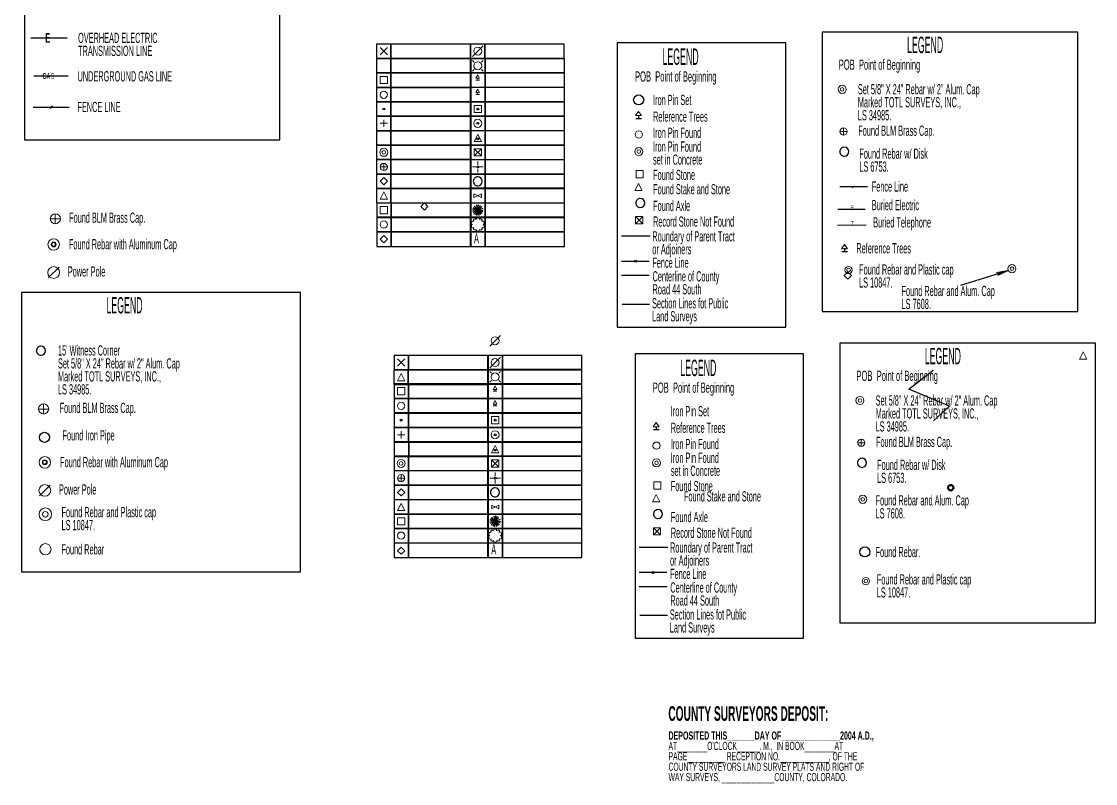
# Model space of a CAD drawing. Extents: x 2835785 to 2851632, y 1243954 to 1251877.
# Drawn here: x 2845659.8 to 2846016.8, y 1246788.4 to 1247041.6 of the extents above; entities that cross this region are included whole.
import ezdxf

# ---------------------------------------------------------------- set-up
doc = ezdxf.new("R2010")
doc.units = 0
doc.header["$MEASUREMENT"] = 0
for name, pattern in [('BuriedElec3', [274.608061, 112.852629, -48.902802, 112.852629]), ('BuriedTel4', [287.119076, 117.994142, -51.130791, 117.994142]), ('Centerline1', [278.409202, 123.737423, -12.373745, 6.186871, -12.373739, 123.737423]), ('Centerline2', [278.379088, 123.724039, -12.372407, 6.186202, -12.372401, 123.724039]), ('Electric1', [362.022015, 108.606609, -108.606609, 108.606609, -36.202189]), ('Fence Rail5', [275.939556, 110.375821, -55.187915, 110.375821]), ('Fence Rail7', [362.013121, 144.805246, -72.402629, 144.805246]), ('Gas Line1', [340.618856, 63.866037, -149.020745, 63.866037, -63.866037]), ('Long Dash1', [284.862527, 94.954176, -47.477088, 94.954176, -47.477088]), ('Long Dash2', [284.883347, 94.961116, -47.480558, 94.961116, -47.480558])]:
    doc.linetypes.add(name, pattern=pattern)
for name, color, linetype, true_color in [('Layout', 5, 'Continuous', 0x0000ff), ('Lot_Line', 3, 'Continuous', 0x00ff00), ('Text', 5, 'Continuous', 0x0000ff)]:
    doc.layers.add(name, color=color, linetype=linetype, true_color=true_color)
doc.styles.add('Arial10', font='arialbd.ttf', dxfattribs={"width": 0.415929, "height": 2.448333})
doc.styles.add('Arial11', font='arialbd.ttf', dxfattribs={"width": 0.416099, "height": 4.161667})
doc.styles.add('Arial2', font='arialbd.ttf', dxfattribs={"width": 0.38379, "height": 6.21})
doc.styles.add('Arial3', font='arialbd.ttf', dxfattribs={"width": 0.384244, "height": 3.448333})

msp = doc.modelspace()

# ---------------------------------------------------------------- linework, layer by layer
at = {"layer": 'Layout', "color": 18, "linetype": 'ByBlock', "lineweight": 0, "ltscale": 30, "true_color": 0x000000}
for p, q in [((2845779.05, 1247032.95), (2845781.45, 1247030.55)), ((2845781.45, 1247032.95), (2845779.05, 1247030.55)), ((2845813.3, 1247033.55), (2845809.7, 1247029.95)), ((2845810.3, 1247028.07), (2845809.7, 1247028.67)), ((2845810.3, 1247028.07), (2845809.7, 1247028.67)), ((2845810.3, 1247025.67), (2845809.7, 1247025.08)), ((2845812.7, 1247028.07), (2845813.3, 1247028.67)), ((2845812.7, 1247025.67), (2845813.3, 1247025.08)), ((2845779.05, 1247023.32), (2845781.45, 1247023.32)), ((2845779.05, 1247023.32), (2845779.05, 1247020.93)), ((2845781.45, 1247023.32), (2845781.45, 1247020.93)), ((2845811.5, 1247022.1), (2845810.9, 1247022.1)), ((2845811.5, 1247022.7), (2845811.5, 1247022.1)), ((2845812.1, 1247022.1), (2845811.5, 1247022.1)), ((2845779.05, 1247020.93), (2845781.45, 1247020.93)), ((2845810.9, 1247017.35), (2845811.5, 1247017.35)), ((2845811.5, 1247017.95), (2845811.5, 1247017.35)), ((2845812.1, 1247017.35), (2845811.5, 1247017.35)), ((2845780.25, 1247008.95), (2845780.25, 1247006.55)), ((2845779.05, 1247007.75), (2845781.45, 1247007.75)), ((2845931.89, 1247005.02), (2845934.29, 1247005.02)), ((2845933.09, 1247006.22), (2845933.09, 1247003.82)), ((2845810.3, 1246999.32), (2845812.7, 1246996.92)), ((2845812.7, 1246999.32), (2845810.3, 1246996.92)), ((2845780.25, 1246994.45), (2845780.25, 1246992.05)), ((2845811.5, 1246995.05), (2845811.5, 1246993.85)), ((2845779.05, 1246993.25), (2845781.45, 1246993.25)), ((2845810.9, 1246993.25), (2845809.7, 1246993.25)), ((2845811.5, 1246992.65), (2845811.5, 1246991.45)), ((2845812.1, 1246993.25), (2845813.3, 1246993.25)), ((2845810.22, 1246983.11), (2845810.22, 1246984.31)), ((2845810.3, 1246984.35), (2845812.7, 1246983.15)), ((2845812.7, 1246984.35), (2845810.3, 1246983.15)), ((2845812.7, 1246983.15), (2845812.7, 1246984.35)), ((2845866.37, 1246976.77), (2845863.97, 1246974.37)), ((2845863.98, 1246976.77), (2845866.38, 1246974.37)), ((2845819.05, 1246937.3), (2845815.45, 1246933.7)), ((2845784.8, 1246929.45), (2845787.2, 1246927.05)), ((2845787.2, 1246929.45), (2845784.8, 1246927.05)), ((2845819.05, 1246930.05), (2845815.45, 1246926.45)), ((2846012.75, 1246931.83), (2846011.55, 1246929.42)), ((2846011.55, 1246929.42), (2846013.95, 1246929.42)), ((2846013.95, 1246929.42), (2846012.75, 1246931.83)), ((2845786, 1246924.58), (2845784.8, 1246922.17)), ((2845784.8, 1246922.17), (2845787.2, 1246922.17)), ((2845787.2, 1246922.17), (2845786, 1246924.58)), ((2845816.05, 1246924.7), (2845815.45, 1246925.3)), ((2845816.05, 1246924.7), (2845815.45, 1246925.3)), ((2845816.05, 1246922.3), (2845815.45, 1246921.7)), ((2845818.45, 1246924.7), (2845819.05, 1246925.3)), ((2845818.45, 1246922.3), (2845819.05, 1246921.7)), ((2845784.8, 1246919.95), (2845787.2, 1246919.95)), ((2845784.8, 1246919.95), (2845784.8, 1246917.55)), ((2845787.2, 1246919.95), (2845787.2, 1246917.55)), ((2845817.25, 1246918.73), (2845816.65, 1246918.73)), ((2845817.25, 1246919.33), (2845817.25, 1246918.73)), ((2845817.85, 1246918.73), (2845817.25, 1246918.73)), ((2845784.8, 1246917.55), (2845787.2, 1246917.55)), ((2845816.65, 1246913.85), (2845817.25, 1246913.85)), ((2845817.25, 1246914.45), (2845817.25, 1246913.85)), ((2845817.85, 1246913.85), (2845817.25, 1246913.85)), ((2845784.8, 1246904.25), (2845787.2, 1246904.25)), ((2845786, 1246905.45), (2845786, 1246903.05)), ((2845937.79, 1246901.61), (2845940.19, 1246901.62)), ((2845938.99, 1246902.82), (2845938.99, 1246900.41)), ((2845816.05, 1246895.95), (2845818.45, 1246893.55)), ((2845818.45, 1246895.95), (2845816.05, 1246893.55)), ((2845786, 1246891.08), (2845786, 1246888.68)), ((2845817.25, 1246891.67), (2845817.25, 1246890.48)), ((2845784.8, 1246889.87), (2845787.2, 1246889.87)), ((2845816.65, 1246889.87), (2845815.45, 1246889.87)), ((2845817.25, 1246889.27), (2845817.25, 1246888.08)), ((2845817.85, 1246889.87), (2845819.05, 1246889.87)), ((2845816.05, 1246880.85), (2845818.45, 1246879.65)), ((2845818.45, 1246880.85), (2845816.05, 1246879.65)), ((2845816.12, 1246879.7), (2845816.12, 1246880.9)), ((2845818.45, 1246879.65), (2845818.45, 1246880.85)), ((2845869.87, 1246873.37), (2845872.27, 1246870.97)), ((2845872.27, 1246873.37), (2845869.87, 1246870.97))]:
    msp.add_line(p, q, dxfattribs=at)
at = {"layer": 'Layout', "color": 5, "linetype": 'ByBlock', "lineweight": 25, "true_color": 0x0000ff}
for p, q in [((2845669.26, 1247012.66), (2845670.11, 1247013.51)), ((2845936.76, 1246986.94), (2845936.11, 1246986.29)), ((2845868.49, 1246961.89), (2845859.29, 1246961.89)), ((2845864.21, 1246962.21), (2845863.56, 1246961.56)), ((2845864.21, 1246961.56), (2845863.56, 1246962.21)), ((2845874.38, 1246858.48), (2845865.18, 1246858.48)), ((2845870.11, 1246858.81), (2845869.46, 1246858.16)), ((2845870.11, 1246858.16), (2845869.46, 1246858.81))]:
    msp.add_line(p, q, dxfattribs=at)
at = {"layer": 'Layout', "color": 5, "linetype": 'ByBlock', "ltscale": 30, "true_color": 0x0000ff}
for p, q in [((2845864.01, 1247009.38), (2845865.9, 1247009.38)), ((2845864.01, 1247009.38), (2845865.9, 1247009.38)), ((2845864.92, 1247010.46), (2845864.92, 1247009.37)), ((2845864.92, 1247010.46), (2845864.92, 1247009.37)), ((2845932.48, 1246965.14), (2845934.37, 1246965.14)), ((2845932.48, 1246965.14), (2845934.37, 1246965.14)), ((2845933.39, 1246966.22), (2845933.39, 1246965.14)), ((2845933.39, 1246966.22), (2845933.39, 1246965.14)), ((2845987.62, 1246958.76), (2845979.77, 1246956.29)), ((2845987.62, 1246958.76), (2845983.93, 1246958.11)), ((2845987.62, 1246958.76), (2845984.22, 1246957.18)), ((2845979.77, 1246956.29), (2845971.91, 1246953.82)), ((2845859.46, 1246947.71), (2845868.63, 1246947.71)), ((2845954.75, 1246919.38), (2845962.86, 1246925.73)), ((2845968.3, 1246913.73), (2845954.75, 1246919.38)), ((2845962.97, 1246908.88), (2845968.3, 1246913.73)), ((2845869.9, 1246905.98), (2845871.8, 1246905.98)), ((2845869.9, 1246905.98), (2845871.8, 1246905.98)), ((2845870.82, 1246907.05), (2845870.82, 1246905.97)), ((2845870.82, 1246907.05), (2845870.82, 1246905.97)), ((2845865.35, 1246844.31), (2845874.53, 1246844.31))]:
    msp.add_line(p, q, dxfattribs=at)
at = {"layer": 'Layout', "color": 18, "linetype": 'ByBlock', "ltscale": 30, "true_color": 0x000000}
for p, q in [((2845813.2, 1246978.37), (2845809.74, 1246979.24)), ((2845813.17, 1246979.5), (2845809.89, 1246978.17)), ((2845809.96, 1246979.8), (2845812.96, 1246977.84)), ((2845810.22, 1246977.59), (2845812.8, 1246980.09)), ((2845812.48, 1246977.4), (2845810.45, 1246980.3)), ((2845812.24, 1246980.48), (2845810.77, 1246977.24)), ((2845811.11, 1246980.61), (2845811.84, 1246977.1)), ((2845811.27, 1246977.09), (2845811.71, 1246980.66)), ((2845809.71, 1246978.66), (2845813.29, 1246978.92)), ((2845818.95, 1246875), (2845815.49, 1246875.86)), ((2845818.92, 1246876.13), (2845815.64, 1246874.79)), ((2845815.71, 1246876.43), (2845818.71, 1246874.47)), ((2845815.97, 1246874.22), (2845818.55, 1246876.72)), ((2845818.23, 1246874.02), (2845816.2, 1246876.93)), ((2845817.99, 1246877.1), (2845816.52, 1246873.86)), ((2845816.86, 1246877.24), (2845817.59, 1246873.73)), ((2845817.02, 1246873.72), (2845817.46, 1246877.28)), ((2845815.46, 1246875.28), (2845819.04, 1246875.54))]:
    msp.add_line(p, q, dxfattribs=at)
at = {"layer": 'Layout', "color": 18, "linetype": 'ByBlock', "lineweight": 20, "ltscale": 30, "true_color": 0x000000}
for p, q in [((2845669.37, 1246975.96), (2845672.68, 1246976)), ((2845671.05, 1246977.67), (2845671.05, 1246974.44)), ((2845672.33, 1246959.97), (2845668.73, 1246956.37)), ((2845665.48, 1246912.76), (2845668.79, 1246912.8)), ((2845667.15, 1246914.47), (2845667.15, 1246911.24)), ((2845669.38, 1246887.56), (2845665.78, 1246883.95))]:
    msp.add_line(p, q, dxfattribs=at)
at = {"layer": 'Layout', "color": 5, "linetype": 'ByBlock', "lineweight": 25, "ltscale": 30, "true_color": 0x0000ff}
for points in [[(2845660.78, 1247002.31), (2845745.74, 1247002.31), (2845745.74, 1247149.08), (2845660.78, 1247149.08), (2845660.78, 1247002.31)], [(2845925.96, 1246945.22), (2846010.94, 1246945.22), (2846010.94, 1247038.09), (2845925.96, 1247038.09), (2845925.96, 1246945.22)], [(2845857.88, 1246940.05), (2845913.85, 1246940.05), (2845913.85, 1247034.53), (2845857.88, 1247034.53), (2845857.88, 1246940.05)], [(2845857.88, 1246940.05), (2845913.85, 1246940.05), (2845913.85, 1247034.53), (2845857.88, 1247034.53), (2845857.88, 1246940.05)], [(2845659.82, 1246858.69), (2845752.59, 1246858.69), (2845752.59, 1246951.56), (2845659.82, 1246951.56), (2845659.82, 1246858.69)], [(2845931.86, 1246841.81), (2846016.84, 1246841.81), (2846016.84, 1246934.68), (2845931.86, 1246934.68), (2845931.86, 1246841.81)], [(2845863.78, 1246836.65), (2845919.75, 1246836.65), (2845919.75, 1246931.12), (2845863.78, 1246931.12), (2845863.78, 1246836.65)], [(2845863.78, 1246836.65), (2845919.75, 1246836.65), (2845919.75, 1246931.12), (2845863.78, 1246931.12), (2845863.78, 1246836.65)]]:
    msp.add_lwpolyline(points, dxfattribs=at)
at = {"layer": 'Layout', "color": 5, "linetype": 'Electric1', "lineweight": 25, "ltscale": 30, "true_color": 0x0000ff}
msp.add_lwpolyline([(2845662.93, 1247036.2), (2845674.99, 1247036.2)], dxfattribs=at)
at = {"layer": 'Layout', "color": 5, "linetype": 'ByBlock', "ltscale": 30, "true_color": 0x0000ff}
for points in [[(2845777.83, 1247029.29), (2845782.63, 1247029.29), (2845782.63, 1247034.09), (2845777.83, 1247034.09), (2845777.83, 1247029.29)], [(2845782.63, 1247029.29), (2845809.03, 1247029.29), (2845809.03, 1247034.09), (2845782.63, 1247034.09), (2845782.63, 1247029.29)], [(2845809.03, 1247029.3), (2845813.83, 1247029.3), (2845813.83, 1247034.1), (2845809.03, 1247034.1), (2845809.03, 1247029.3)], [(2845813.83, 1247029.29), (2845840.23, 1247029.29), (2845840.23, 1247034.09), (2845813.83, 1247034.09), (2845813.83, 1247029.29)], [(2845777.83, 1247024.5), (2845782.63, 1247024.5), (2845782.63, 1247029.3), (2845777.83, 1247029.3), (2845777.83, 1247024.5)], [(2845782.63, 1247024.5), (2845809.03, 1247024.5), (2845809.03, 1247029.3), (2845782.63, 1247029.3), (2845782.63, 1247024.5)], [(2845809.15, 1247024.47), (2845813.95, 1247024.47), (2845813.95, 1247029.27), (2845809.15, 1247029.27), (2845809.15, 1247024.47)], [(2845813.95, 1247024.47), (2845840.35, 1247024.47), (2845840.35, 1247029.27), (2845813.95, 1247029.27), (2845813.95, 1247024.47)], [(2845777.83, 1247019.7), (2845782.63, 1247019.7), (2845782.63, 1247024.5), (2845777.83, 1247024.5), (2845777.83, 1247019.7)], [(2845782.63, 1247019.7), (2845809.03, 1247019.7), (2845809.03, 1247024.5), (2845782.63, 1247024.5), (2845782.63, 1247019.7)], [(2845809.15, 1247019.72), (2845813.95, 1247019.72), (2845813.95, 1247024.52), (2845809.15, 1247024.52), (2845809.15, 1247019.72)], [(2845813.95, 1247019.72), (2845840.35, 1247019.72), (2845840.35, 1247024.52), (2845813.95, 1247024.52), (2845813.95, 1247019.72)], [(2845777.83, 1247014.9), (2845782.63, 1247014.9), (2845782.63, 1247019.7), (2845777.83, 1247019.7), (2845777.83, 1247014.9)], [(2845782.63, 1247014.89), (2845809.03, 1247014.89), (2845809.03, 1247019.69), (2845782.63, 1247019.69), (2845782.63, 1247014.89)], [(2845809.15, 1247014.85), (2845813.95, 1247014.85), (2845813.95, 1247019.65), (2845809.15, 1247019.65), (2845809.15, 1247014.85)], [(2845813.95, 1247014.85), (2845840.35, 1247014.85), (2845840.35, 1247019.65), (2845813.95, 1247019.65), (2845813.95, 1247014.85)], [(2845777.83, 1247010.09), (2845782.63, 1247010.09), (2845782.63, 1247014.89), (2845777.83, 1247014.89), (2845777.83, 1247010.09)], [(2845782.63, 1247010.1), (2845809.03, 1247010.1), (2845809.03, 1247014.9), (2845782.63, 1247014.9), (2845782.63, 1247010.1)], [(2845809.15, 1247010.1), (2845813.95, 1247010.1), (2845813.95, 1247014.9), (2845809.15, 1247014.9), (2845809.15, 1247010.1)], [(2845813.95, 1247010.1), (2845840.35, 1247010.1), (2845840.35, 1247014.9), (2845813.95, 1247014.9), (2845813.95, 1247010.1)], [(2845777.83, 1247005.29), (2845782.63, 1247005.29), (2845782.63, 1247010.09), (2845777.83, 1247010.09), (2845777.83, 1247005.29)], [(2845782.63, 1247005.3), (2845809.03, 1247005.3), (2845809.03, 1247010.1), (2845782.63, 1247010.1), (2845782.63, 1247005.3)], [(2845809.15, 1247005.35), (2845813.95, 1247005.35), (2845813.95, 1247010.15), (2845809.15, 1247010.15), (2845809.15, 1247005.35)], [(2845813.95, 1247005.35), (2845840.35, 1247005.35), (2845840.35, 1247010.15), (2845813.95, 1247010.15), (2845813.95, 1247005.35)], [(2845777.83, 1247000.5), (2845782.63, 1247000.5), (2845782.63, 1247005.3), (2845777.83, 1247005.3), (2845777.83, 1247000.5)], [(2845782.63, 1247000.49), (2845809.03, 1247000.49), (2845809.03, 1247005.29), (2845782.63, 1247005.29), (2845782.63, 1247000.49)], [(2845809.15, 1247000.47), (2845813.95, 1247000.47), (2845813.95, 1247005.27), (2845809.15, 1247005.27), (2845809.15, 1247000.47)], [(2845813.95, 1247000.47), (2845840.35, 1247000.47), (2845840.35, 1247005.27), (2845813.95, 1247005.27), (2845813.95, 1247000.47)], [(2845777.83, 1246995.69), (2845782.63, 1246995.69), (2845782.63, 1247000.49), (2845777.83, 1247000.49), (2845777.83, 1246995.69)], [(2845782.63, 1246995.69), (2845809.03, 1246995.69), (2845809.03, 1247000.49), (2845782.63, 1247000.49), (2845782.63, 1246995.69)], [(2845809.15, 1246995.72), (2845813.95, 1246995.72), (2845813.95, 1247000.52), (2845809.15, 1247000.52), (2845809.15, 1246995.72)], [(2845813.95, 1246995.72), (2845840.35, 1246995.72), (2845840.35, 1247000.52), (2845813.95, 1247000.52), (2845813.95, 1246995.72)], [(2845777.83, 1246990.89), (2845782.63, 1246990.89), (2845782.63, 1246995.69), (2845777.83, 1246995.69), (2845777.83, 1246990.89)], [(2845782.63, 1246990.89), (2845809.03, 1246990.89), (2845809.03, 1246995.69), (2845782.63, 1246995.69), (2845782.63, 1246990.89)], [(2845809.15, 1246990.85), (2845813.95, 1246990.85), (2845813.95, 1246995.65), (2845809.15, 1246995.65), (2845809.15, 1246990.85)], [(2845813.95, 1246990.85), (2845840.35, 1246990.85), (2845840.35, 1246995.65), (2845813.95, 1246995.65), (2845813.95, 1246990.85)], [(2845777.83, 1246986.1), (2845782.63, 1246986.1), (2845782.63, 1246990.9), (2845777.83, 1246990.9), (2845777.83, 1246986.1)], [(2845782.63, 1246986.09), (2845809.03, 1246986.09), (2845809.03, 1246990.89), (2845782.63, 1246990.89), (2845782.63, 1246986.09)], [(2845809.15, 1246986.1), (2845813.95, 1246986.1), (2845813.95, 1246990.9), (2845809.15, 1246990.9), (2845809.15, 1246986.1)], [(2845813.95, 1246986.1), (2845840.35, 1246986.1), (2845840.35, 1246990.9), (2845813.95, 1246990.9), (2845813.95, 1246986.1)], [(2845777.83, 1246981.3), (2845782.63, 1246981.3), (2845782.63, 1246986.1), (2845777.83, 1246986.1), (2845777.83, 1246981.3)], [(2845782.63, 1246981.29), (2845809.03, 1246981.29), (2845809.03, 1246986.09), (2845782.63, 1246986.09), (2845782.63, 1246981.29)], [(2845809.15, 1246981.35), (2845813.95, 1246981.35), (2845813.95, 1246986.15), (2845809.15, 1246986.15), (2845809.15, 1246981.35)], [(2845813.95, 1246981.35), (2845840.35, 1246981.35), (2845840.35, 1246986.15), (2845813.95, 1246986.15), (2845813.95, 1246981.35)], [(2845777.9, 1246976.47), (2845782.7, 1246976.47), (2845782.7, 1246981.27), (2845777.9, 1246981.27), (2845777.9, 1246976.47)], [(2845782.7, 1246976.47), (2845809.1, 1246976.47), (2845809.1, 1246981.27), (2845782.7, 1246981.27), (2845782.7, 1246976.47)], [(2845809.15, 1246976.47), (2845813.95, 1246976.47), (2845813.95, 1246981.27), (2845809.15, 1246981.27), (2845809.15, 1246976.47)], [(2845813.95, 1246976.47), (2845840.35, 1246976.47), (2845840.35, 1246981.27), (2845813.95, 1246981.27), (2845813.95, 1246976.47)], [(2845777.9, 1246971.72), (2845782.7, 1246971.72), (2845782.7, 1246976.52), (2845777.9, 1246976.52), (2845777.9, 1246971.72)], [(2845782.7, 1246971.72), (2845809.1, 1246971.72), (2845809.1, 1246976.52), (2845782.7, 1246976.52), (2845782.7, 1246971.72)], [(2845809.15, 1246971.72), (2845813.95, 1246971.72), (2845813.95, 1246976.52), (2845809.15, 1246976.52), (2845809.15, 1246971.72)], [(2845813.95, 1246971.72), (2845840.35, 1246971.72), (2845840.35, 1246976.52), (2845813.95, 1246976.52), (2845813.95, 1246971.72)], [(2845777.9, 1246966.85), (2845782.7, 1246966.85), (2845782.7, 1246971.65), (2845777.9, 1246971.65), (2845777.9, 1246966.85)], [(2845782.7, 1246966.85), (2845809.1, 1246966.85), (2845809.1, 1246971.65), (2845782.7, 1246971.65), (2845782.7, 1246966.85)], [(2845809.15, 1246966.85), (2845813.95, 1246966.85), (2845813.95, 1246971.65), (2845809.15, 1246971.65), (2845809.15, 1246966.85)], [(2845813.95, 1246966.85), (2845840.35, 1246966.85), (2845840.35, 1246971.65), (2845813.95, 1246971.65), (2845813.95, 1246966.85)], [(2845783.65, 1246925.85), (2845788.45, 1246925.85), (2845788.45, 1246930.65), (2845783.65, 1246930.65), (2845783.65, 1246925.85)], [(2845788.45, 1246925.85), (2845814.85, 1246925.85), (2845814.85, 1246930.65), (2845788.45, 1246930.65), (2845788.45, 1246925.85)], [(2845814.9, 1246925.85), (2845819.7, 1246925.85), (2845819.7, 1246930.65), (2845814.9, 1246930.65), (2845814.9, 1246925.85)], [(2845819.7, 1246925.85), (2845846.1, 1246925.85), (2845846.1, 1246930.65), (2845819.7, 1246930.65), (2845819.7, 1246925.85)], [(2845783.59, 1246921.01), (2845788.39, 1246921.01), (2845788.39, 1246925.81), (2845783.59, 1246925.81), (2845783.59, 1246921.01)], [(2845788.39, 1246921.01), (2845814.79, 1246921.01), (2845814.79, 1246925.81), (2845788.39, 1246925.81), (2845788.39, 1246921.01)], [(2845814.9, 1246921.1), (2845819.7, 1246921.1), (2845819.7, 1246925.9), (2845814.9, 1246925.9), (2845814.9, 1246921.1)], [(2845819.7, 1246921.1), (2845846.1, 1246921.1), (2845846.1, 1246925.9), (2845819.7, 1246925.9), (2845819.7, 1246921.1)], [(2845783.65, 1246916.35), (2845788.45, 1246916.35), (2845788.45, 1246921.15), (2845783.65, 1246921.15), (2845783.65, 1246916.35)], [(2845788.45, 1246916.35), (2845814.85, 1246916.35), (2845814.85, 1246921.15), (2845788.45, 1246921.15), (2845788.45, 1246916.35)], [(2845814.9, 1246916.35), (2845819.7, 1246916.35), (2845819.7, 1246921.15), (2845814.9, 1246921.15), (2845814.9, 1246916.35)], [(2845819.7, 1246916.35), (2845846.1, 1246916.35), (2845846.1, 1246921.15), (2845819.7, 1246921.15), (2845819.7, 1246916.35)], [(2845783.65, 1246911.47), (2845788.45, 1246911.47), (2845788.45, 1246916.27), (2845783.65, 1246916.27), (2845783.65, 1246911.47)], [(2845788.45, 1246911.47), (2845814.85, 1246911.47), (2845814.85, 1246916.27), (2845788.45, 1246916.27), (2845788.45, 1246911.47)], [(2845814.9, 1246911.47), (2845819.7, 1246911.47), (2845819.7, 1246916.27), (2845814.9, 1246916.27), (2845814.9, 1246911.47)], [(2845819.7, 1246911.47), (2845846.1, 1246911.47), (2845846.1, 1246916.27), (2845819.7, 1246916.27), (2845819.7, 1246911.47)], [(2845783.65, 1246906.72), (2845788.45, 1246906.72), (2845788.45, 1246911.52), (2845783.65, 1246911.52), (2845783.65, 1246906.72)], [(2845788.45, 1246906.72), (2845814.85, 1246906.72), (2845814.85, 1246911.52), (2845788.45, 1246911.52), (2845788.45, 1246906.72)], [(2845814.9, 1246906.72), (2845819.7, 1246906.72), (2845819.7, 1246911.52), (2845814.9, 1246911.52), (2845814.9, 1246906.72)], [(2845819.7, 1246906.72), (2845846.1, 1246906.72), (2845846.1, 1246911.52), (2845819.7, 1246911.52), (2845819.7, 1246906.72)], [(2845783.65, 1246901.85), (2845788.45, 1246901.85), (2845788.45, 1246906.65), (2845783.65, 1246906.65), (2845783.65, 1246901.85)], [(2845788.45, 1246901.85), (2845814.85, 1246901.85), (2845814.85, 1246906.65), (2845788.45, 1246906.65), (2845788.45, 1246901.85)], [(2845814.9, 1246901.85), (2845819.7, 1246901.85), (2845819.7, 1246906.65), (2845814.9, 1246906.65), (2845814.9, 1246901.85)], [(2845819.7, 1246901.85), (2845846.1, 1246901.85), (2845846.1, 1246906.65), (2845819.7, 1246906.65), (2845819.7, 1246901.85)], [(2845783.73, 1246897.09), (2845788.53, 1246897.09), (2845788.53, 1246901.89), (2845783.73, 1246901.89), (2845783.73, 1246897.09)], [(2845788.53, 1246897.09), (2845814.93, 1246897.09), (2845814.93, 1246901.89), (2845788.53, 1246901.89), (2845788.53, 1246897.09)], [(2845814.9, 1246897.1), (2845819.7, 1246897.1), (2845819.7, 1246901.9), (2845814.9, 1246901.9), (2845814.9, 1246897.1)], [(2845819.7, 1246897.1), (2845846.1, 1246897.1), (2845846.1, 1246901.9), (2845819.7, 1246901.9), (2845819.7, 1246897.1)], [(2845783.65, 1246892.35), (2845788.45, 1246892.35), (2845788.45, 1246897.15), (2845783.65, 1246897.15), (2845783.65, 1246892.35)], [(2845788.45, 1246892.35), (2845814.85, 1246892.35), (2845814.85, 1246897.15), (2845788.45, 1246897.15), (2845788.45, 1246892.35)], [(2845814.9, 1246892.35), (2845819.7, 1246892.35), (2845819.7, 1246897.15), (2845814.9, 1246897.15), (2845814.9, 1246892.35)], [(2845819.7, 1246892.35), (2845846.1, 1246892.35), (2845846.1, 1246897.15), (2845819.7, 1246897.15), (2845819.7, 1246892.35)], [(2845783.65, 1246887.47), (2845788.45, 1246887.47), (2845788.45, 1246892.27), (2845783.65, 1246892.27), (2845783.65, 1246887.47)], [(2845788.45, 1246887.47), (2845814.85, 1246887.47), (2845814.85, 1246892.27), (2845788.45, 1246892.27), (2845788.45, 1246887.47)], [(2845814.9, 1246887.47), (2845819.7, 1246887.47), (2845819.7, 1246892.27), (2845814.9, 1246892.27), (2845814.9, 1246887.47)], [(2845819.7, 1246887.47), (2845846.1, 1246887.47), (2845846.1, 1246892.27), (2845819.7, 1246892.27), (2845819.7, 1246887.47)], [(2845783.65, 1246882.72), (2845788.45, 1246882.72), (2845788.45, 1246887.52), (2845783.65, 1246887.52), (2845783.65, 1246882.72)], [(2845788.45, 1246882.72), (2845814.85, 1246882.72), (2845814.85, 1246887.52), (2845788.45, 1246887.52), (2845788.45, 1246882.72)], [(2845814.9, 1246882.72), (2845819.7, 1246882.72), (2845819.7, 1246887.52), (2845814.9, 1246887.52), (2845814.9, 1246882.72)], [(2845819.7, 1246882.72), (2845846.1, 1246882.72), (2845846.1, 1246887.52), (2845819.7, 1246887.52), (2845819.7, 1246882.72)], [(2845783.65, 1246877.85), (2845788.45, 1246877.85), (2845788.45, 1246882.65), (2845783.65, 1246882.65), (2845783.65, 1246877.85)], [(2845788.45, 1246877.85), (2845814.85, 1246877.85), (2845814.85, 1246882.65), (2845788.45, 1246882.65), (2845788.45, 1246877.85)], [(2845814.9, 1246877.85), (2845819.7, 1246877.85), (2845819.7, 1246882.65), (2845814.9, 1246882.65), (2845814.9, 1246877.85)], [(2845819.7, 1246877.85), (2845846.1, 1246877.85), (2845846.1, 1246882.65), (2845819.7, 1246882.65), (2845819.7, 1246877.85)], [(2845783.65, 1246873.1), (2845788.45, 1246873.1), (2845788.45, 1246877.9), (2845783.65, 1246877.9), (2845783.65, 1246873.1)], [(2845788.45, 1246873.1), (2845814.85, 1246873.1), (2845814.85, 1246877.9), (2845788.45, 1246877.9), (2845788.45, 1246873.1)], [(2845814.9, 1246873.1), (2845819.7, 1246873.1), (2845819.7, 1246877.9), (2845814.9, 1246877.9), (2845814.9, 1246873.1)], [(2845819.7, 1246873.1), (2845846.1, 1246873.1), (2845846.1, 1246877.9), (2845819.7, 1246877.9), (2845819.7, 1246873.1)], [(2845783.65, 1246868.35), (2845788.45, 1246868.35), (2845788.45, 1246873.15), (2845783.65, 1246873.15), (2845783.65, 1246868.35)], [(2845788.45, 1246868.35), (2845814.85, 1246868.35), (2845814.85, 1246873.15), (2845788.45, 1246873.15), (2845788.45, 1246868.35)], [(2845814.9, 1246868.35), (2845819.7, 1246868.35), (2845819.7, 1246873.15), (2845814.9, 1246873.15), (2845814.9, 1246868.35)], [(2845819.7, 1246868.35), (2845846.1, 1246868.35), (2845846.1, 1246873.15), (2845819.7, 1246873.15), (2845819.7, 1246868.35)], [(2845783.65, 1246863.47), (2845788.45, 1246863.47), (2845788.45, 1246868.27), (2845783.65, 1246868.27), (2845783.65, 1246863.47)], [(2845788.45, 1246863.47), (2845814.85, 1246863.47), (2845814.85, 1246868.27), (2845788.45, 1246868.27), (2845788.45, 1246863.47)], [(2845814.9, 1246863.47), (2845819.7, 1246863.47), (2845819.7, 1246868.27), (2845814.9, 1246868.27), (2845814.9, 1246863.47)], [(2845819.7, 1246863.47), (2845846.1, 1246863.47), (2845846.1, 1246868.27), (2845819.7, 1246868.27), (2845819.7, 1246863.47)]]:
    msp.add_lwpolyline(points, dxfattribs=at)
at = {"layer": 'Layout', "color": 5, "linetype": 'Gas Line1', "lineweight": 25, "ltscale": 30, "true_color": 0x0000ff}
msp.add_lwpolyline([(2845663.93, 1247023.48), (2845675.29, 1247023.55)], dxfattribs=at)
at = {"layer": 'Layout', "color": 18, "linetype": 'ByBlock', "lineweight": 0, "ltscale": 30, "true_color": 0x000000}
for points in [[(2845811.5, 1247023.9), (2845812.1, 1247022.7), (2845810.9, 1247022.7), (2845811.5, 1247023.9)], [(2845811.5, 1247019.15), (2845812.1, 1247017.95), (2845810.9, 1247017.95), (2845811.5, 1247019.15)], [(2845810.3, 1247013.7), (2845812.7, 1247013.7), (2845812.7, 1247011.3), (2845810.3, 1247011.3), (2845810.3, 1247013.7)], [(2845864.94, 1247011.72), (2845865.94, 1247010.3), (2845863.92, 1247010.3), (2845864.94, 1247011.72)], [(2845864.94, 1247011.72), (2845865.94, 1247010.3), (2845863.92, 1247010.3), (2845864.94, 1247011.72)], [(2845811.5, 1247004.08), (2845812.7, 1247001.67), (2845810.3, 1247001.67), (2845811.5, 1247004.08)], [(2845810.3, 1246999.32), (2845810.3, 1246996.92), (2845812.7, 1246996.92), (2845812.7, 1246999.32), (2845810.3, 1246999.32)], [(2845864.1, 1246992.03), (2845866.5, 1246992.03), (2845866.5, 1246989.63), (2845864.1, 1246989.63), (2845864.1, 1246992.03)], [(2845780.25, 1246989.7), (2845779.05, 1246988.5), (2845780.25, 1246987.3), (2845781.45, 1246988.5), (2845780.25, 1246989.7)], [(2845864.9, 1246987.8), (2845863.7, 1246985.4), (2845866.1, 1246985.4), (2845864.9, 1246987.8)], [(2845780.25, 1246984.95), (2845779.05, 1246982.55), (2845781.45, 1246982.55), (2845780.25, 1246984.95)], [(2845779.05, 1246980.07), (2845781.45, 1246980.07), (2845781.45, 1246977.67), (2845779.05, 1246977.67), (2845779.05, 1246980.07)], [(2845793.75, 1246981.33), (2845792.55, 1246980.13), (2845793.75, 1246978.92), (2845794.95, 1246980.13), (2845793.75, 1246981.33)], [(2845863.98, 1246976.77), (2845863.97, 1246974.37), (2845866.38, 1246974.37), (2845866.37, 1246976.77), (2845863.98, 1246976.77)], [(2845780.25, 1246970.45), (2845779.05, 1246969.25), (2845780.25, 1246968.05), (2845781.45, 1246969.25), (2845780.25, 1246970.45)], [(2845933.4, 1246967.5), (2845934.4, 1246966.07), (2845932.38, 1246966.08), (2845933.4, 1246967.5)], [(2845933.41, 1246967.48), (2845934.41, 1246966.06), (2845932.4, 1246966.06), (2845933.41, 1246967.48)], [(2845934.5, 1246958.33), (2845933.3, 1246957.13), (2845934.5, 1246955.92), (2845935.7, 1246957.13), (2845934.5, 1246958.33)], [(2845817.25, 1246920.52), (2845817.85, 1246919.33), (2845816.65, 1246919.33), (2845817.25, 1246920.52)], [(2845817.25, 1246915.65), (2845817.85, 1246914.45), (2845816.65, 1246914.45), (2845817.25, 1246915.65)], [(2845816.05, 1246910.32), (2845818.45, 1246910.32), (2845818.45, 1246907.93), (2845816.05, 1246907.93), (2845816.05, 1246910.32)], [(2845870.83, 1246908.32), (2845871.84, 1246906.89), (2845869.82, 1246906.89), (2845870.83, 1246908.32)], [(2845870.83, 1246908.32), (2845871.84, 1246906.89), (2845869.82, 1246906.89), (2845870.83, 1246908.32)], [(2845817.25, 1246900.7), (2845818.45, 1246898.3), (2845816.05, 1246898.3), (2845817.25, 1246900.7)], [(2845816.05, 1246895.95), (2845816.05, 1246893.55), (2845818.45, 1246893.55), (2845818.45, 1246895.95), (2845816.05, 1246895.95)], [(2845870, 1246888.62), (2845872.4, 1246888.62), (2845872.4, 1246886.22), (2845870, 1246886.22), (2845870, 1246888.62)], [(2845786, 1246886.33), (2845784.8, 1246885.12), (2845786, 1246883.92), (2845787.2, 1246885.12), (2845786, 1246886.33)], [(2845870.8, 1246884.4), (2845869.6, 1246882), (2845872, 1246882), (2845870.8, 1246884.4)], [(2845786, 1246881.45), (2845784.8, 1246879.05), (2845787.2, 1246879.05), (2845786, 1246881.45)], [(2845784.8, 1246876.7), (2845787.2, 1246876.7), (2845787.2, 1246874.3), (2845784.8, 1246874.3), (2845784.8, 1246876.7)], [(2845869.87, 1246873.37), (2845869.87, 1246870.97), (2845872.27, 1246870.97), (2845872.27, 1246873.37), (2845869.87, 1246873.37)], [(2845786, 1246866.95), (2845784.8, 1246865.75), (2845786, 1246864.55), (2845787.2, 1246865.75), (2845786, 1246866.95)]]:
    msp.add_lwpolyline(points, dxfattribs=at)
at = {"layer": 'Layout', "color": 5, "linetype": 'Fence Rail7', "lineweight": 25, "ltscale": 30, "true_color": 0x0000ff}
msp.add_lwpolyline([(2845663.65, 1247013.08), (2845675.72, 1247013.09)], dxfattribs=at)
at = {"layer": 'Layout', "color": 5, "linetype": 'Fence Rail5', "lineweight": 25, "ltscale": 30, "true_color": 0x0000ff}
msp.add_lwpolyline([(2845941.03, 1246986.61), (2845931.83, 1246986.61)], dxfattribs=at)
at = {"layer": 'Layout', "color": 5, "linetype": 'BuriedElec3', "lineweight": 25, "ltscale": 30, "true_color": 0x0000ff}
msp.add_lwpolyline([(2845931.15, 1246979.22), (2845940.3, 1246979.23)], dxfattribs=at)
at = {"layer": 'Layout', "color": 5, "linetype": 'BuriedTel4', "lineweight": 25, "ltscale": 30, "true_color": 0x0000ff}
msp.add_lwpolyline([(2845931.04, 1246973.89), (2845940.61, 1246974)], dxfattribs=at)
at = {"layer": 'Layout', "color": 5, "linetype": 'Long Dash1', "lineweight": 25, "ltscale": 30, "true_color": 0x0000ff}
msp.add_lwpolyline([(2845859.29, 1246970.34), (2845868.78, 1246970.34)], dxfattribs=at)
at = {"layer": 'Layout', "color": 5, "linetype": 'Centerline1', "lineweight": 25, "ltscale": 30, "true_color": 0x0000ff}
msp.add_lwpolyline([(2845859.24, 1246957.27), (2845868.52, 1246957.27)], dxfattribs=at)
at = {"layer": 'Layout', "color": 5, "linetype": 'Long Dash2', "lineweight": 25, "ltscale": 30, "true_color": 0x0000ff}
msp.add_lwpolyline([(2845865.18, 1246866.93), (2845874.68, 1246866.93)], dxfattribs=at)
at = {"layer": 'Layout', "color": 5, "linetype": 'Centerline2', "lineweight": 25, "ltscale": 30, "true_color": 0x0000ff}
msp.add_lwpolyline([(2845865.14, 1246853.87), (2845874.42, 1246853.87)], dxfattribs=at)
at = {"layer": 'Layout', "color": 18, "linetype": 'ByBlock', "lineweight": 0, "ltscale": 30, "true_color": 0x000000}
for centre, radius in [((2845811.5, 1247031.75), 1.34), ((2845811.5, 1247026.87), 1.34), ((2845932.63, 1247019.05), 1.34), ((2845932.63, 1247019.05), 0.6), ((2845780.25, 1247017.25), 1.2), ((2845811.5, 1247007.75), 1.34), ((2845865.03, 1247004.05), 1.2), ((2845865.03, 1247004.05), 1.2), ((2845933.09, 1247005.02), 1.2), ((2845780.25, 1246998.12), 1.34), ((2845780.25, 1246998.12), 0.6), ((2845865.02, 1246998.36), 1.34), ((2845865.02, 1246998.36), 1.34), ((2845865.02, 1246998.36), 0.6), ((2845865.02, 1246998.36), 0.6), ((2845780.25, 1246993.25), 1.2), ((2845780.25, 1246974.12), 1.2), ((2845670.54, 1246967.5), 0.812), ((2845670.49, 1246967.55), 0.6), ((2845934.75, 1246959), 1.2), ((2845934.75, 1246959), 0.6), ((2845989.06, 1246959.46), 1.34), ((2845989.06, 1246959.46), 1.34), ((2845989.06, 1246959.46), 0.6), ((2845989.06, 1246959.46), 0.6), ((2845817.25, 1246935.5), 1.34), ((2845817.25, 1246928.25), 1.34), ((2845817.25, 1246923.5), 1.34), ((2845786, 1246913.88), 1.2), ((2845938.53, 1246915.65), 1.34), ((2845938.53, 1246915.65), 0.6), ((2845817.25, 1246904.25), 1.34), ((2845870.93, 1246900.65), 1.2), ((2845870.93, 1246900.65), 1.2), ((2845938.99, 1246901.61), 1.2), ((2845667.59, 1246895.09), 0.812), ((2845667.54, 1246895.14), 0.6), ((2845786, 1246894.75), 1.34), ((2845786, 1246894.75), 0.6), ((2845870.91, 1246894.95), 1.34), ((2845870.91, 1246894.95), 1.34), ((2845870.91, 1246894.95), 0.6), ((2845870.91, 1246894.95), 0.6), ((2845786, 1246889.87), 1.2), ((2845939.48, 1246882.81), 1.34), ((2845939.48, 1246882.81), 1.34), ((2845939.48, 1246882.81), 0.6), ((2845939.48, 1246882.81), 0.6), ((2845786, 1246870.75), 1.2), ((2845667.76, 1246866.21), 1.88), ((2845940.5, 1246855.62), 1.2), ((2845940.5, 1246855.62), 0.6)]:
    msp.add_circle(centre, radius, dxfattribs=at)
at = {"layer": 'Layout', "color": 5, "linetype": 'ByBlock', "ltscale": 30, "true_color": 0x0000ff}
for centre, radius in [((2845864.98, 1247015.52), 1.67), ((2845864.98, 1247015.52), 1.67), ((2845780.25, 1247012.5), 0.3), ((2845811.51, 1247012.49), 0.3), ((2845811.51, 1247007.74), 0.3), ((2845811.51, 1247002.56), 0.3), ((2845811.51, 1246993.24), 0.3), ((2845786, 1246909.12), 0.3), ((2845817.26, 1246909.11), 0.3), ((2845667.47, 1246903.41), 1.67), ((2845667.47, 1246903.41), 1.67), ((2845817.26, 1246904.24), 0.3), ((2845817.26, 1246899.19), 0.3), ((2845817.26, 1246889.86), 0.3), ((2845940.16, 1246865.32), 1.67), ((2845940.16, 1246865.32), 1.67)]:
    msp.add_circle(centre, radius, dxfattribs=at)
at = {"layer": 'Layout', "color": 18, "linetype": 'ByBlock', "lineweight": 20, "ltscale": 30, "true_color": 0x000000}
for centre, radius in [((2845671.08, 1246976.04), 1.68), ((2845670.52, 1246967.49), 1.92), ((2845670.53, 1246958.17), 1.95), ((2845667.19, 1246912.84), 1.68), ((2845667.57, 1246895.08), 1.92), ((2845667.58, 1246885.76), 1.95), ((2845667.75, 1246877.84), 2.09), ((2845667.75, 1246877.84), 0.935)]:
    msp.add_circle(centre, radius, dxfattribs=at)
at = {"layer": 'Layout', "color": 18, "linetype": 'ByBlock', "lineweight": 50, "ltscale": 30, "true_color": 0x000000}
msp.add_circle((2845968.71, 1246886.67), 0.896, dxfattribs=at)
at = {"layer": 'Layout', "color": 5, "linetype": 'ByBlock', "ltscale": 30, "true_color": 0x0000ff}
for centre, start, end in [((2845933.33, 1246998.35), 90.0001, 180.0001), ((2845933.33, 1246998.35), 179.9998, 269.9999), ((2845933.33, 1246998.35), 0, 90), ((2845933.33, 1246998.35), 270.0001, 0.0001), ((2845811.5, 1246988.5), 90.0001, 180.0001), ((2845811.5, 1246988.5), 0, 90), ((2845811.5, 1246988.5), 179.9998, 269.9999), ((2845811.5, 1246988.5), 270.0001, 0.0001), ((2845865.53, 1246981.3), 90.0001, 180.0001), ((2845865.53, 1246981.3), 0, 90), ((2845865.53, 1246981.3), 179.9998, 269.9999), ((2845865.53, 1246981.3), 270.0001, 0.0001), ((2845666.29, 1246932.18), 90.0001, 180.0001), ((2845666.29, 1246932.18), 0, 90), ((2845666.29, 1246932.18), 179.9998, 269.9999), ((2845666.29, 1246932.18), 270.0001, 0.0001), ((2845939.22, 1246894.94), 90.0001, 180.0001), ((2845939.22, 1246894.94), 179.9998, 269.9999), ((2845939.22, 1246894.94), 0, 90), ((2845939.22, 1246894.94), 270.0001, 0.0001), ((2845817.25, 1246885.12), 90.0001, 180.0001), ((2845817.25, 1246885.12), 0, 90), ((2845817.25, 1246885.12), 179.9998, 269.9999), ((2845817.25, 1246885.12), 270.0001, 0.0001), ((2845871.43, 1246877.89), 90.0001, 180.0001), ((2845871.43, 1246877.89), 0, 90), ((2845871.43, 1246877.89), 179.9998, 269.9999), ((2845871.43, 1246877.89), 270.0001, 0.0001)]:
    msp.add_arc(centre, 1.5, start, end, dxfattribs=at)
at = {"layer": 'Layout', "color": 18, "linetype": 'ByBlock', "lineweight": 0, "ltscale": 30, "true_color": 0x000000}
for centre, radius, start, end in [((2845810.54, 1246975.5), 0.497, 34.8698, 214.8698), ((2845811.52, 1246975.78), 0.556, 0, 180), ((2845812.45, 1246975.48), 0.499, 326.3413, 143.1648), ((2845809.93, 1246974.66), 0.58, 71.0837, 251.0837), ((2845809.95, 1246973.57), 0.584, 110.0305, 290.0305), ((2845810.56, 1246972.75), 0.494, 144.8922, 324.8376), ((2845811.51, 1246972.46), 0.552, 180, 0), ((2845812.46, 1246972.75), 0.491, 215.2858, 34.2219), ((2845813.05, 1246973.57), 0.581, 250.7103, 70.7103), ((2845813.06, 1246974.66), 0.585, 289.16, 109.16), ((2845816.29, 1246872.12), 0.497, 34.8698, 214.8698), ((2845817.27, 1246872.41), 0.556, 0, 180), ((2845818.2, 1246872.11), 0.499, 326.3413, 143.1648), ((2845815.68, 1246871.28), 0.58, 71.0837, 251.0837), ((2845815.7, 1246870.2), 0.584, 110.0305, 290.0305), ((2845816.31, 1246869.37), 0.494, 144.8922, 324.8376), ((2845817.26, 1246869.09), 0.552, 180, 0), ((2845818.21, 1246869.37), 0.491, 215.2858, 34.2219), ((2845818.8, 1246870.2), 0.581, 250.7103, 70.7103), ((2845818.81, 1246871.28), 0.585, 289.16, 109.16)]:
    msp.add_arc(centre, radius, start, end, dxfattribs=at)

# ---------------------------------------------------------------- texts
at = {"layer": 'Layout', "color": 5, "true_color": 0x0000ff}
for s, height, rotation, style, width, p in [('E', 3.28, 0.005, 'Arial11', 0.535346, (2845667.75, 1247034.51)), ('G', 1.93, 0.3246, 'Arial10', 0.535214, (2845666.78, 1247022.51))]:
    msp.add_text(s, height=height, rotation=rotation, dxfattribs=dict(at, style=style, width=width)).set_placement(p)
at = {"layer": 'Layout'}
for s, height, width, p in [('OVERHEAD ELECTRIC ', 3.395, 0.493735, (2845678.64, 1247034.45)), ('LEGEND', 5.452, 0.400365, (2845954.21, 1247031.08)), ('TRANSMISSION LINE', 3.395, 0.493735, (2845678.64, 1247030.13)), ('LEGEND', 5.452, 0.400365, (2845872.91, 1247027.16)), ('UNDERGROUND GAS LINE', 3.395, 0.493735, (2845678.46, 1247021.68)), ('Set 5/8" X 24" Rebar w/ 2" Alum. Cap', 3.395, 0.493735, (2845937.84, 1247017.38)), ('FENCE LINE', 3.395, 0.493735, (2845678.42, 1247011.49)), ('Iron Pin Set', 3.395, 0.493735, (2845869.76, 1247013.82)), ('Marked TOTL SURVEYS, INC.,', 3.395, 0.493735, (2845937.84, 1247013.06)), ('Reference Trees', 3.395, 0.493735, (2845869.76, 1247008.28)), ('LS 34985.', 3.395, 0.493735, (2845937.84, 1247008.75)), ('Iron Pin Found', 3.395, 0.493735, (2845869.78, 1247002.91)), ('Found BLM Brass Cap.', 3.395, 0.493735, (2845937.98, 1247003.61)), ('Iron Pin Found', 3.395, 0.493735, (2845869.76, 1246998.32)), ('set in Concrete', 3.395, 0.493735, (2845869.76, 1246994.01)), ('Found Rebar w/ Disk', 3.395, 0.493735, (2845938.34, 1246995.98)), ('LS 6753.', 3.395, 0.493735, (2845938.34, 1246991.67)), ('Found Stone', 3.395, 0.493735, (2845869.77, 1246988.94)), ('Found Stake and Stone', 3.395, 0.493735, (2845869.77, 1246984.17)), ('Fence Line', 3.395, 0.493735, (2845942.47, 1246985.06)), ('Found Axle', 3.395, 0.493735, (2845869.77, 1246978.64)), ('Buried Electric', 3.395, 0.493735, (2845942.46, 1246978.89)), ('Found BLM Brass Cap.', 3.395, 0.493735, (2845675.65, 1246974.71)), ('Record Stone Not Found', 3.395, 0.493735, (2845869.77, 1246973.41)), ('Buried Telephone', 3.395, 0.493735, (2845942.93, 1246973.14)), ('Roundary of Parent Tract', 3.395, 0.493735, (2845869.52, 1246968.51)), ('Found Rebar with Aluminum Cap', 3.395, 0.493735, (2845675.59, 1246965.89)), ('or Adjoiners', 3.395, 0.493735, (2845869.52, 1246964.2)), ('Reference Trees', 3.395, 0.493735, (2845937.35, 1246964.54)), ('Fence Line', 3.395, 0.493735, (2845869.52, 1246959.76)), ('Power Pole', 3.395, 0.493735, (2845675.23, 1246956.81)), ('Centerline of County', 3.395, 0.493735, (2845869.59, 1246955.22)), ('Found Rebar and Plastic cap', 3.395, 0.493735, (2845938.24, 1246957.49)), ('Road 44 South', 3.395, 0.493735, (2845869.59, 1246950.9)), ('LS 10847.', 3.395, 0.493735, (2845938.24, 1246953.18)), ('Found Rebar and Alum. Cap', 3.395, 0.493735, (2845952.36, 1246950.35)), ('LEGEND', 5.452, 0.400365, (2845688.07, 1246944.56)), ('Section Lines fot Public', 3.395, 0.493735, (2845869.44, 1246946.25)), ('LS 7608.', 3.395, 0.493735, (2845952.36, 1246946.04)), ('Land Surveys', 3.395, 0.493735, (2845869.44, 1246941.94)), ("15' Witness Corner", 3.395, 0.493735, (2845671.95, 1246930.6)), ('LEGEND', 5.452, 0.400365, (2845960.1, 1246927.68)), ('Set 5/8" X 24" Rebar w/ 2" Alum. Cap', 3.395, 0.493735, (2845671.95, 1246926.29)), ('LEGEND', 5.452, 0.400365, (2845878.81, 1246923.75)), ('Marked TOTL SURVEYS, INC.,', 3.395, 0.493735, (2845671.95, 1246921.97)), ('LS 34985.', 3.395, 0.493735, (2845671.95, 1246917.66)), ('Found BLM Brass Cap.', 3.395, 0.493735, (2845672.51, 1246911.51)), ('Set 5/8" X 24" Rebar w/ 2" Alum. Cap', 3.395, 0.493735, (2845943.74, 1246913.97)), ('Iron Pin Set', 3.395, 0.493735, (2845875.66, 1246910.41)), ('Marked TOTL SURVEYS, INC.,', 3.395, 0.493735, (2845943.74, 1246909.66)), ('Reference Trees', 3.395, 0.493735, (2845875.66, 1246904.88)), ('LS 34985.', 3.395, 0.493735, (2845943.74, 1246905.35)), ('Found Iron Pipe', 3.395, 0.493735, (2845673.46, 1246902.38)), ('Iron Pin Found', 3.395, 0.493735, (2845875.67, 1246899.5)), ('Found BLM Brass Cap.', 3.395, 0.493735, (2845943.87, 1246900.21)), ('Iron Pin Found', 3.395, 0.493735, (2845875.66, 1246894.92)), ('Found Rebar with Aluminum Cap', 3.395, 0.493735, (2845672.64, 1246893.47)), ('set in Concrete', 3.395, 0.493735, (2845875.66, 1246890.61)), ('Found Rebar w/ Disk', 3.395, 0.493735, (2845944.23, 1246892.58)), ('LS 6753.', 3.395, 0.493735, (2845944.23, 1246888.26)), ('Power Pole', 3.395, 0.493735, (2845672.28, 1246884.39)), ('Found Stone', 3.395, 0.493735, (2845875.66, 1246885.53)), ('Found Stake and Stone', 3.395, 0.493735, (2845880.04, 1246882.1)), ('Found Rebar and Alum. Cap', 3.395, 0.493735, (2845943.74, 1246880.77)), ('Found Rebar and Plastic cap', 3.395, 0.493735, (2845673.14, 1246876.87)), ('LS 7608.', 3.395, 0.493735, (2845943.74, 1246876.46)), ('LS 10847.', 3.395, 0.493735, (2845673.14, 1246872.56)), ('Found Axle', 3.395, 0.493735, (2845875.67, 1246875.24)), ('Record Stone Not Found', 3.395, 0.493735, (2845875.67, 1246870.01)), ('Roundary of Parent Tract', 3.395, 0.493735, (2845875.42, 1246865.11)), ('Found Rebar', 3.395, 0.493735, (2845673.09, 1246864.5)), ('Found Rebar.', 3.395, 0.493735, (2845943.74, 1246863.61)), ('or Adjoiners', 3.395, 0.493735, (2845875.42, 1246860.79)), ('Fence Line', 3.395, 0.493735, (2845875.42, 1246856.36)), ('Found Rebar and Plastic cap', 3.395, 0.493735, (2845944.14, 1246854.51)), ('Centerline of County', 3.395, 0.493735, (2845875.49, 1246851.81)), ('Road 44 South', 3.395, 0.493735, (2845875.49, 1246847.5)), ('LS 10847.', 3.395, 0.493735, (2845944.14, 1246850.2)), ('Section Lines fot Public', 3.395, 0.493735, (2845875.34, 1246842.85)), ('Land Surveys', 3.395, 0.493735, (2845875.34, 1246838.54))]:
    msp.add_text(s, height=height, dxfattribs=dict(at, width=width)).set_placement(p)
at = {"layer": 'Layout', "color": 18, "true_color": 0x000000, "width": 0.535501}
for p in [(2845931.49, 1247025.55), (2845863.77, 1247021.62), (2845937.39, 1246922.15), (2845869.67, 1246918.22)]:
    msp.add_text('POB  Point of Beginning', height=3.395, dxfattribs=at).set_placement(p)
at = {"layer": 'Layout', "color": 5, "true_color": 0x0000ff}
for s, height, rotation, width, p in [('A', 1.93, 0.3246, 0.535214, (2845668.2, 1247022.51)), ('S', 1.93, 0.3246, 0.535214, (2845669.61, 1247022.52)), ('E', 1.63, 0.0049, 0.535418, (2845935.54, 1246978.91)), ('T', 1.63, 0.6174, 0.535418, (2845935.64, 1246973.61))]:
    msp.add_text(s, height=height, rotation=rotation, dxfattribs=dict(at, width=width)).set_placement(p)
at = {"layer": 'Lot_Line'}
for s, height, style, width, p in [('COUNTY SURVEYORS DEPOSIT:', 4.8883, 'Arial2', 0.493785, (2845874.84, 1246809.19)), ('DEPOSITED THIS_______DAY OF_______________2004 A.D., ', 2.715, 'Arial3', 0.494403, (2845874.91, 1246802.96))]:
    msp.add_text(s, height=height, dxfattribs=dict(at, style=style, width=width)).set_placement(p)
at = {"layer": 'Lot_Line', "width": 0.494403}
for s, p in [("AT________O'CLOCK______. M.,  IN BOOK________AT ", (2845874.91, 1246799.51)), ('PAGE__________ RECEPTION NO._____________, OF THE ', (2845874.91, 1246796.06)), ('COUNTY SURVEYORS LAND SURVEY PLATS AND RIGHT OF ', (2845874.91, 1246792.61)), ('WAY SURVEYS, ______________COUNTY, COLORADO.', (2845874.91, 1246789.17))]:
    msp.add_text(s, height=2.715, dxfattribs=at).set_placement(p)
at = {"layer": 'Text', "color": 18, "true_color": 0x000000, "width": 0.493735}
for p in [(2845810.25, 1246967.85), (2845816, 1246864.48)]:
    msp.add_text('A', height=3.39, dxfattribs=at).set_placement(p)

doc.saveas('drawing.dxf')
